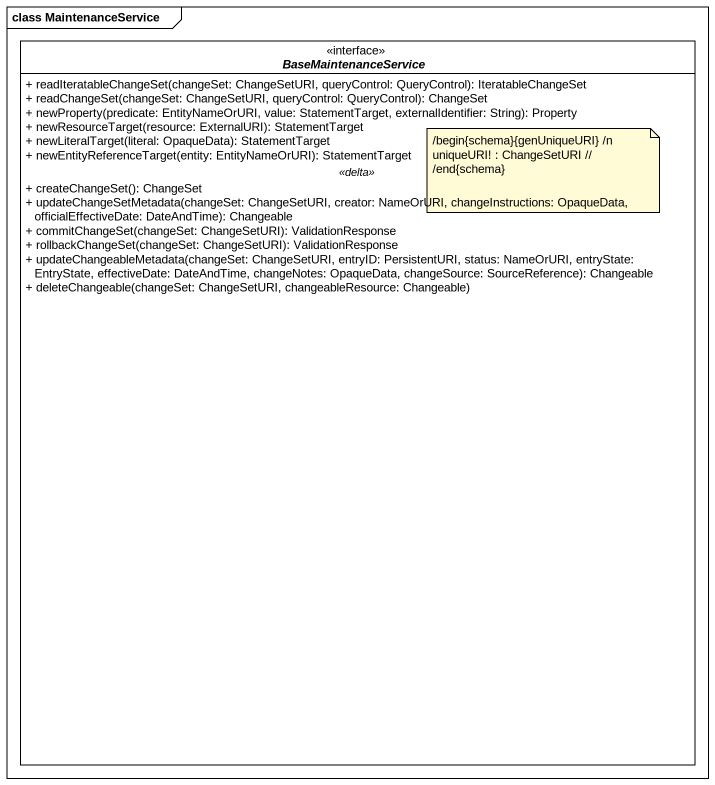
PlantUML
@startuml
mainframe class MaintenanceService
hide circle
hide empty members
skinparam classAttributeIconSize 0
interface BaseMaintenanceService <<interface>> #FFFFFF {
  + readIteratableChangeSet(changeSet: ChangeSetURI, queryControl: QueryControl): IteratableChangeSet
  + readChangeSet(changeSet: ChangeSetURI, queryControl: QueryControl): ChangeSet
  + newProperty(predicate: EntityNameOrURI, value: StatementTarget, externalIdentifier: String): Property
  + newResourceTarget(resource: ExternalURI): StatementTarget
  + newLiteralTarget(literal: OpaqueData): StatementTarget
  + newEntityReferenceTarget(entity: EntityNameOrURI): StatementTarget
  .. <<delta>> ..
  + createChangeSet(): ChangeSet
  + updateChangeSetMetadata(changeSet: ChangeSetURI, creator: NameOrURI, changeInstructions: OpaqueData, officialEffectiveDate: DateAndTime): Changeable
  + commitChangeSet(changeSet: ChangeSetURI): ValidationResponse
  + rollbackChangeSet(changeSet: ChangeSetURI): ValidationResponse
  + updateChangeableMetadata(changeSet: ChangeSetURI, entryID: PersistentURI, status: NameOrURI, entryState: EntryState, effectiveDate: DateAndTime, changeNotes: OpaqueData, changeSource: SourceReference): Changeable
  + deleteChangeable(changeSet: ChangeSetURI, changeableResource: Changeable)
}
note as N1
  /begin{schema}{genUniqueURI} /n
  uniqueURI! : ChangeSetURI //
  /end{schema}
end note
@enduml
